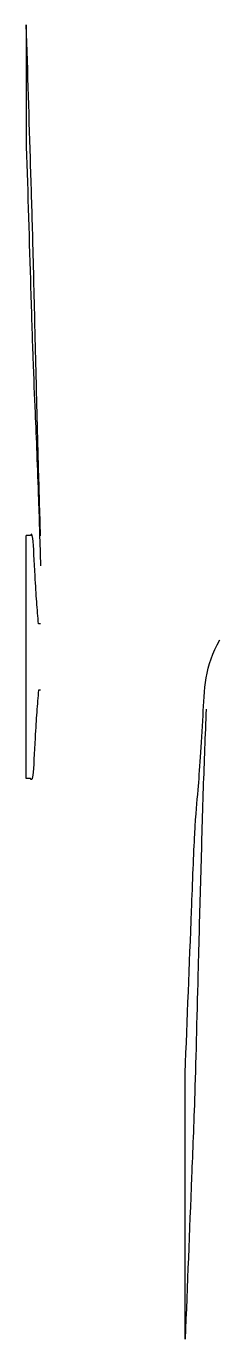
# Model space of a CAD drawing. Header units: inches. Extents: x -26 to 229, y -142 to 115.
# Drawn here: x 25.294 to 26.017, y -110.171 to -105.26 of the extents above.
import ezdxf

# ---------------------------------------------------------------- set-up
doc = ezdxf.new("R2010")
doc.units = ezdxf.units.IN
doc.header["$MEASUREMENT"] = 0

msp = doc.modelspace()

# ---------------------------------------------------------------- linework, layer by layer
at = {"extrusion": (-0.999648, -6.12539e-17, 0.026531)}
for p, q in [((25.3104, -107.1663, 191.2483), (25.2941, -107.1663, 190.6343)), ((25.2941, -108.0773, 190.6343), (25.2941, -107.1663, 190.6343)), ((25.3472, -107.4974, 192.6392), (25.3397, -107.4974, 192.353)), ((25.3472, -107.7462, 192.6526), (25.3397, -107.7462, 192.353)), ((25.3104, -108.0773, 191.2483), (25.2941, -108.0773, 190.6343))]:
    msp.add_line(p, q, dxfattribs=at)
for points in [[(25.3472, -107.1681, 193.2113), (25.3447, -107.0816, 193.2612), (25.3422, -106.9951, 193.3112), (25.3397, -106.9086, 193.3611), (25.3375, -106.8234, 193.3798), (25.3332, -106.6566, 193.4164), (25.3262, -106.3728, 193.4548), (25.3191, -106.0608, 193.4503), (25.3131, -105.8733, 193.5708), (25.3104, -105.7864, 193.6267), (25.305, -105.6091, 193.729), (25.2995, -105.4319, 193.8314), (25.2941, -105.2546, 193.9337), (25.2941, -105.4064, 194.1967), (25.2941, -105.5583, 194.4597), (25.2941, -105.7101, 194.7227), (25.2995, -105.8874, 194.6203), (25.305, -106.0646, 194.518), (25.3104, -106.2419, 194.4156), (25.3131, -106.3338, 194.3683), (25.3191, -106.5318, 194.2661), (25.3262, -106.6839, 193.9937), (25.3332, -106.8591, 193.7671), (25.3375, -106.9742, 193.6409), (25.3397, -107.033, 193.5765), (25.3422, -107.1156, 193.5288), (25.3447, -107.1982, 193.4811), (25.3472, -107.2809, 193.4334)], [(25.9662, -107.8169, 192.877), (25.9625, -107.9157, 192.9863), (25.9589, -108.0145, 193.0955), (25.9552, -108.1134, 193.2047), (25.9519, -108.2245, 193.2695), (25.9456, -108.4421, 193.3963), (25.9352, -108.8233, 193.5785), (25.9247, -109.2633, 193.7133), (25.916, -109.472, 193.9672), (25.912, -109.5688, 194.0849), (25.9039, -109.7714, 194.3088), (25.8959, -109.974, 194.5326), (25.8879, -110.1766, 194.7565), (25.8879, -109.8445, 195.057), (25.8879, -109.5124, 195.3576), (25.8879, -109.1803, 195.6581), (25.8959, -108.9778, 195.4343), (25.9039, -108.7752, 195.2105), (25.912, -108.5726, 194.9866), (25.916, -108.465, 194.8786), (25.9247, -108.2331, 194.6456), (25.9352, -108.1428, 194.1944), (25.9456, -107.9994, 193.797), (25.9519, -107.8948, 193.5679), (25.9552, -107.8414, 193.4509), (25.9589, -107.747, 193.3465), (25.9625, -107.6525, 193.2422), (26.0172, -107.5581, 193.1378)]]:
    msp.add_open_spline(points, degree=3, knots=[0, 0, 0, 0, 1, 1, 1, 1.261397, 1.511709, 1.86308, 2.166984, 2.166984, 2.166984, 3.166984, 3.166984, 3.166984, 4.166984, 4.166984, 4.166984, 5.166984, 5.166984, 5.166984, 5.470889, 5.82226, 6.072572, 6.333969, 6.333969, 6.333969, 7.333969, 7.333969, 7.333969, 7.333969])
for points in [[(25.3397, -107.4974, 192.353), (25.3331, -107.4149, 192.1051), (25.327, -107.3181, 191.8743), (25.3185, -107.1787, 191.5519), (25.3104, -107.1663, 191.2483)], [(25.3397, -107.7462, 192.353), (25.3331, -107.8287, 192.1051), (25.327, -107.9255, 191.8743), (25.3185, -108.0649, 191.5519), (25.3104, -108.0773, 191.2483)]]:
    msp.add_spline(points, degree=3)

doc.saveas('drawing.dxf')
